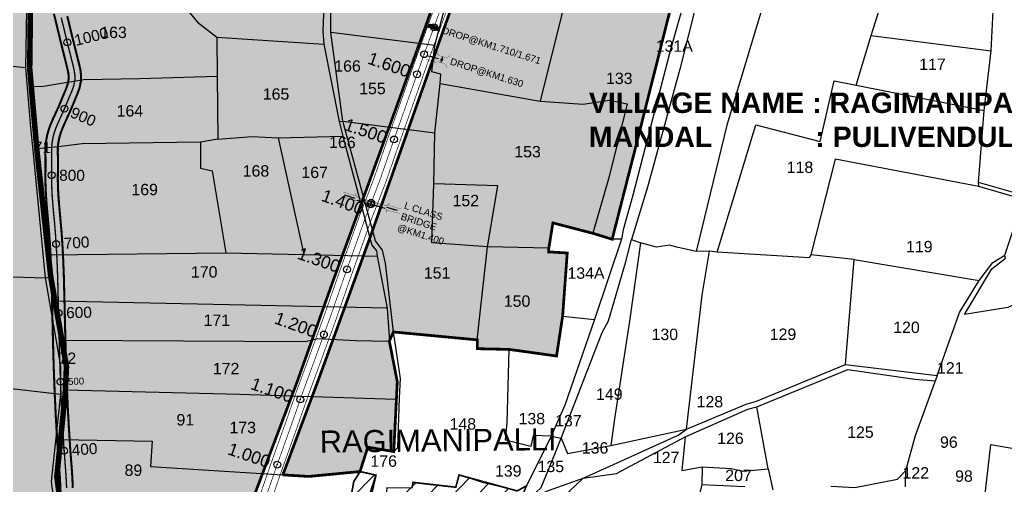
# Model space of a CAD drawing. Header units: inches. Extents: x 198958 to 218693, y 1596361 to 1611769.
# Drawn here: x 200891 to 202319, y 1602406 to 1603081 of the extents above; entities that cross this region are included whole.
import ezdxf
from ezdxf.enums import TextEntityAlignment as Align

# ---------------------------------------------------------------- set-up
doc = ezdxf.new("R2010")
doc.units = ezdxf.units.IN
doc.header["$LTSCALE"] = 15
doc.header["$MEASUREMENT"] = 0
doc.header["$PDMODE"] = 32
doc.header["$PDSIZE"] = 10
doc.linetypes.add('ACAD_ISO02W100', pattern=[15, 12, -3])
doc.linetypes.add('HIDDEN2', pattern=[0.1875, 0.125, -0.0625])
for name, color, linetype in [('CANAL1', 7, 'Continuous'), ('CHANAGE', 1, 'Continuous'), ('CSMark', 72, 'Continuous'), ('PLOT', 7, 'Continuous'), ('PLOT NO', 7, 'Continuous'), ('PLOTS', 7, 'Continuous'), ('PLOTS NO', 7, 'Continuous'), ('STRUCTURE', 5, 'Continuous'), ('TEXT', 1, 'Continuous'), ('text2', 7, 'Continuous'), ('VILLAGE BOUNDAY', 5, 'Continuous'), ('WUA-11', 3, 'Continuous')]:
    doc.layers.add(name, color=color, linetype=linetype)
doc.styles.get("Standard").update_dxf_attribs({"font": 'arial.ttf'})
doc.dimstyles.get("Standard").update_dxf_attribs({"dimtxt": 0.18, "dimasz": 0.18, "dimexe": 0.18, "dimexo": 0.0625, "dimgap": 0.09, "dimtad": 0, "dimtih": 1, "dimtoh": 1, "dimdec": 4, "dimzin": 0, "dimdsep": 46, "dimtxsty": 'Standard', "dimcen": 0.09, "dimadec": 0, "dimazin": 0, "dimtfac": 1, "dimtdec": 4, "dimtofl": 0, "dimtmove": 0, "dimatfit": 3, "dimfxl": 1, "dimtolj": 1, "dimtzin": 0, "dimarcsym": 0})

# ---------------------------------------------------------------- blocks, each defined once
blk = doc.blocks.new('DROP')
h = blk.add_hatch()
h.set_pattern_fill('ANSI31', color=1, scale=10, angle=45)
h.set_pattern_definition([(90, (-324.4107, -25.7687), (-1.25, 0), [])])
h.paths.add_polyline_path([(-9.9, -4.3), (-13.8, 4.1), (13.8, 4.1), (10.2, -4.3)])
at = {"layer": 'STRUCTURE', "color": 5, "const_width": 0.49}
blk.add_lwpolyline([(-9.9, -4.3), (-13.8, 4.1), (13.8, 4.1), (10.2, -4.3), (-9.9, -4.3)], dxfattribs=at)
at = {"layer": 'STRUCTURE', "color": 5}
blk.add_circle((0, 0), 1.33, dxfattribs=at)
blk = doc.blocks.new('SLB')
at = {"layer": 'STRUCTURE'}
h = blk.add_hatch(dxfattribs=at)
h.set_pattern_fill('DOTS', color=6, scale=20, angle=320.3722, style=0)
h.set_pattern_definition([(320.372247934, (-159.4327, -72.9564), (1.2786241598, 0.5641323054), [0, -1.25])])
h.paths.add_polyline_path([(769699.5, 1706871.1), (769699.5, 1706861.1), (769729.1, 1706861.1), (769732.1, 1706863.1), (769792.1, 1706863.1), (769795.1, 1706861.1), (769824.7, 1706861.1), (769824.7, 1706871.1), (769795.1, 1706871.1), (769792.1, 1706869.1), (769732.1, 1706869.1), (769729.1, 1706871.1)])
at = {"layer": 'STRUCTURE', "color": 6, "const_width": 0.628}
for points in [[(769726.1, 1706877.1), (769726.1, 1706873.1), (769732.1, 1706869.1), (769792.1, 1706869.1), (769798.1, 1706873.1), (769798.1, 1706877.1)], [(769726.1, 1706855.1), (769726.1, 1706859.1), (769732.1, 1706863.1), (769792.1, 1706863.1), (769798.1, 1706859.1), (769798.1, 1706855.1)]]:
    blk.add_lwpolyline(points, dxfattribs=at)
at = {"layer": 'STRUCTURE', "color": 6, "linetype": 'ACAD_ISO02W100', "ltscale": 0.5, "const_width": 0.5}
for points in [[(769699.5, 1706871.1), (769729.1, 1706871.1)], [(769699.5, 1706861.1), (769729.1, 1706861.1)], [(769795.1, 1706871.1), (769824.7, 1706871.1)], [(769795.1, 1706861.1), (769824.7, 1706861.1)]]:
    blk.add_lwpolyline(points, dxfattribs=at)
at = {"layer": 'STRUCTURE', "color": 6}
blk.add_lwpolyline([(769732.1, 1706863.1), (769792.1, 1706863.1)], dxfattribs=at)
blk.add_lwpolyline([(769732.1, 1706863.1), (769792.1, 1706863.1)], dxfattribs=at)
at = {"layer": 'STRUCTURE', "color": 0}
blk.add_circle((769762.1, 1706866.1), 1.24, dxfattribs=at)
for points in [[(769703.8, 1706866), (769726.7, 1706866)], [(769818.6, 1706865.8), (769795.7, 1706865.8)]]:
    blk.add_leader(points, dimstyle='Standard', override={"dimasz": 10, "dimgap": 0.09, "dimtad": 0}, dxfattribs=at)
blk = doc.blocks.new('OT')
at = {"layer": 'STRUCTURE', "color": 190}
for points, const_width in [([(769751.4, 1706595.8), (769729.4, 1706595.8)], 0.5), ([(769775.2, 1706601.8), (769775.2, 1706597.8), (769769.2, 1706593.8), (769761.8, 1706593.8), (769754.4, 1706593.8), (769748.4, 1706597.8), (769748.4, 1706601.8)], 0.5), ([(769761.8, 1706593.8), (769761.8, 1706581)], 2.5), ([(769751.4, 1706579), (769729.4, 1706579)], 0.5), ([(769748.4, 1706573), (769748.4, 1706577), (769754.4, 1706581), (769761.8, 1706581), (769761.8, 1706581), (769761.8, 1706581), (769769.2, 1706581), (769775.2, 1706577), (769775.2, 1706573)], 0.5)]:
    blk.add_lwpolyline(points, dxfattribs=dict(at, const_width=const_width))
at = {"layer": 'STRUCTURE', "color": 0}
blk.add_circle((769761.8, 1706587.4), 1.87, dxfattribs=at)
blk.add_leader([(769732.6, 1706587.4), (769753.8, 1706587.4)], dimstyle='Standard', override={"dimasz": 10, "dimgap": 0.09, "dimtad": 0}, dxfattribs=at)

msp = doc.modelspace()

# ---------------------------------------------------------------- hatches: boundary and pattern name
at = {"layer": 'PLOTS'}
h = msp.add_hatch(dxfattribs=at)
h.set_pattern_fill('ANSI31', color=40, scale=8.010933, angle=0.613)
h.set_pattern_definition([(45.613003, (112106.43, 1531662.61), (-18.176446, 17.791612), [])])
h.paths.add_polyline_path([(201432.2, 1602339.2), (201429.5, 1602330.8), (201426, 1602301.2), (201424.5, 1602284.6), (201430.4, 1602266.8), (201437.2, 1602247.7), (201447.2, 1602229.3), (201540.3, 1602269.2), (201567.2, 1602315.2), (201587.2, 1602315.3), (201608.2, 1602362.2), (201616.9, 1602379.7), (201625.1, 1602405.2), (201611.6, 1602397.7), (201561.3, 1602409.8), (201527.3, 1602420.8), (201522.6, 1602403.1), (201460.5, 1602410.1), (201459, 1602401.9), (201422.6, 1602402.3), (201418.6, 1602360.1), (201394.4, 1602365.2), (201403.8, 1602388.8), (201398.4, 1602395), (201406.9, 1602420.6), (201383.8, 1602425.8), (201374.7, 1602411.4), (201363.9, 1602350.1), (201372.5, 1602321.5), (201396.2, 1602313.3), (201400.8, 1602331.2), (201410.5, 1602332.8), (201411.4, 1602321.4), (201422.1, 1602319.7), (201426.6, 1602338.6)])
h.paths.add_polyline_path([(201480.8, 1602234.4), (201526.4, 1602234.9), (201526.1, 1602259.4), (201480.6, 1602258.9)], flags=25)
h.paths.add_polyline_path([(201540.4, 1602265.6), (201585.9, 1602266.1), (201585.7, 1602290.7), (201540.2, 1602290.2)], flags=25)
h.paths.add_polyline_path([(201373.3, 1602335.4), (201418.8, 1602335.9), (201418.6, 1602360.5), (201373, 1602360)], flags=24)
h.paths.add_polyline_path([(201404.4, 1602369.5), (201449.8, 1602370), (201449.5, 1602394.1), (201404.1, 1602393.7)], flags=25)
h.paths.add_polyline_path([(201467.2, 1602381.1), (201512.7, 1602381.5), (201512.4, 1602406.1), (201466.9, 1602405.6)], flags=24)
h.paths.add_polyline_path([(201468.5, 1602259.3), (201514, 1602259.8), (201513.7, 1602284.4), (201468.2, 1602283.9)], flags=24)
h.paths.add_polyline_path([(201458.9, 1602312), (201504.3, 1602312.5), (201504, 1602336.7), (201458.6, 1602336.2)], flags=24)
h.paths.add_polyline_path([(201543.9, 1602340.6), (201589.4, 1602341.1), (201589.2, 1602365.6), (201543.6, 1602365.1)], flags=24)
h.paths.add_polyline_path([(201546.5, 1602370.4), (201591.8, 1602370.8), (201591.6, 1602395), (201546.2, 1602394.5)], flags=24)
h.paths.add_polyline_path([(201575.1, 1602372.8), (201620.5, 1602373.2), (201620.3, 1602397.4), (201574.9, 1602396.9)], flags=24)
h.paths.add_polyline_path([(201481.8, 1602327), (201527.4, 1602327.5), (201527.1, 1602352.1), (201481.6, 1602351.6)], flags=24)
at = {"layer": 'PLOTS NO', "true_color": 0xcd6928}
h = msp.add_hatch(color=32, dxfattribs=at)
h.dxf.hatch_style = 1
h.paths.add_polyline_path([(201272, 1602421), (201326.3, 1602566.5), (201397.4, 1602762.6), (201486, 1603013.5), (201537.1, 1603156.7), (201557.8, 1603224.3), (201622.7, 1603225.3), (201625.3, 1603231.9), (201648.7, 1603397.4), (201615.9, 1603401.9), (201672.8, 1603564.7), (201720.9, 1603722.8), (201773.2, 1603876.7), (201842.7, 1604089.8), (201866.4, 1604174.8), (201905.3, 1604168.8), (201929.4, 1604112.6), (201983.4, 1603995.7), (202012.9, 1603943.9), (202008.2, 1603879.1), (202003.4, 1603813.8), (201986.7, 1603746), (201978.9, 1603699.4), (201942.1, 1603534.3), (201922, 1603539.5), (201847.6, 1603190.4), (201874.3, 1603189.1), (201873.7, 1603179.3), (201866.5, 1603154.3), (201849.1, 1603158.2), (201784.3, 1602900.4), (201749.2, 1602762.6), (201721.4, 1602771.2), (201663.3, 1602786.3), (201657.4, 1602749.6), (201657.1, 1602744.3), (201684.1, 1602742.7), (201677.4, 1602651.1), (201668.6, 1602593.3), (201600.1, 1602602.9), (201553.7, 1602603.9), (201553.8, 1602616.7), (201432.1, 1602628.2), (201426.3, 1602614.9), (201437.8, 1602556.1), (201432.7, 1602454.7), (201395.1, 1602461.2), (201383.8, 1602425.8), (201309.6, 1602418.7)])
at = {"layer": 'PLOTS NO'}
h = msp.add_hatch(color=2, dxfattribs=at)
h.dxf.hatch_style = 1
h.paths.add_polyline_path([(200725.6, 1602339.5), (200710.8, 1602396.2), (200719, 1602395.7), (200756.8, 1602557.6), (200764.5, 1602559.1), (200788.7, 1602637), (200770.8, 1602639.2), (200745, 1602714.4), (200817.1, 1602709.9), (200832.2, 1602840.4), (200807.8, 1602846.8), (200812.6, 1602940.9), (200781.3, 1602970.1), (200758.1, 1603026.1), (200711.8, 1603141.3), (200704, 1603241.1), (200682.8, 1603267.8), (200681.4, 1603301.6), (200631.5, 1603376.9), (200565.4, 1603381.9), (200585.6, 1603341.4), (200583.2, 1603337.8), (200544.1, 1603390.1), (200491.1, 1603496.7), (200549.6, 1603576.1), (200560.3, 1603651.8), (200552.9, 1603692.6), (200569.6, 1603729.8), (200921.3, 1603693.6), (200930.2, 1603710.2), (200997.1, 1603705.1), (201005, 1603774.3), (201017.6, 1603874.8), (201093.3, 1603861.2), (201264.2, 1603824.2), (201296.7, 1603810.5), (201301.3, 1603808.7), (201393.5, 1603788.6), (201410.8, 1603786.7), (201566.6, 1603764.8), (201700.1, 1603744.8), (201689.9, 1603705), (201672.5, 1603646.1), (201612.7, 1603461.2), (201567.8, 1603330.8), (201519.4, 1603186.5), (201478.2, 1603069.5), (201422, 1602914.1), (201342.4, 1602695.7), (201292.9, 1602556.5), (201219.9, 1602362.9), (201195, 1602323.1), (200956.3, 1602329), (200947, 1602329), (200948.7, 1602315.7)])

# ---------------------------------------------------------------- linework, layer by layer
at = {"layer": 'CANAL1', "color": 200, "const_width": 1}
for points in [[(201238, 1602389), (201255, 1602438.2), (201277.6, 1602501.3), (201292.6, 1602544.5), (201305.9, 1602580.5), (201315.8, 1602607.7), (201333, 1602655), (201351, 1602706.9), (201373.6, 1602770.2), (201384.6, 1602801), (201392.9, 1602821.7), (201404.7, 1602852.9), (201424.8, 1602910.9), (201446.3, 1602971.8), (201468.7, 1603035.4), (201479, 1603063.7), (201495.5, 1603108.8)], [(201254.9, 1602383), (201272, 1602432.2), (201294.5, 1602495.3), (201309.6, 1602538.4), (201322.8, 1602574.3), (201332.7, 1602601.6), (201350, 1602649), (201367.9, 1602700.9), (201390.5, 1602764.2), (201401.4, 1602794.6), (201409.6, 1602815.2), (201421.6, 1602846.7), (201441.8, 1602904.9), (201463.3, 1602965.9), (201485.7, 1603029.3), (201495.9, 1603057.5), (201512.5, 1603102.9)]]:
    msp.add_lwpolyline(points, dxfattribs=at)
at = {"layer": 'CANAL1', "color": 1, "linetype": 'HIDDEN2', "ltscale": 4, "const_width": 1}
msp.add_lwpolyline([(201246.4, 1602386), (201263.5, 1602435.2), (201286, 1602498.3), (201301.1, 1602541.4), (201314.3, 1602577.4), (201324.2, 1602604.7), (201341.5, 1602652), (201359.4, 1602703.9), (201382, 1602767.2), (201393, 1602797.8), (201401.2, 1602818.4), (201413.1, 1602849.8), (201433.3, 1602907.9), (201454.8, 1602968.9), (201477.2, 1603032.3), (201487.5, 1603060.6), (201504, 1603105.9)], dxfattribs=at)
at = {"layer": 'CANAL1', "color": 200, "linetype": 'ByBlock', "ltscale": 40, "const_width": 3}
for points in [[(200949.6, 1602401.6), (200949.2, 1602409.8), (200948.8, 1602417.6), (200948.3, 1602425.3), (200947.7, 1602433.1), (200947.2, 1602440.9), (200946.4, 1602451.1), (200946, 1602456.5), (200945.4, 1602464.4), (200944.9, 1602472.2), (200944.4, 1602480.1), (200943.9, 1602487.9), (200943.5, 1602495.8), (200943, 1602503.6), (200942.6, 1602511.5), (200942.3, 1602519.4), (200941.9, 1602527.2), (200941.5, 1602535.1), (200941.2, 1602542.9), (200940.9, 1602550.8), (200940.6, 1602558.6), (200940.3, 1602566.5), (200940, 1602574.4), (200939.8, 1602582.2), (200939.5, 1602590.1), (200939.3, 1602597.9), (200939.1, 1602605.8), (200938.9, 1602613.6), (200938.7, 1602621.5), (200938.5, 1602629.4), (200938.3, 1602637.2), (200938.1, 1602645.1), (200938, 1602651.4), (200937.8, 1602660.8), (200937.6, 1602668.6), (200937.4, 1602676.4), (200937.2, 1602684.3), (200937, 1602692.1), (200936.8, 1602699.9), (200936.6, 1602707.7), (200936.3, 1602715.5), (200936, 1602723.3), (200935.7, 1602731.1), (200935.3, 1602738.9), (200934.9, 1602746.7), (200934.5, 1602754.4), (200934, 1602762.2), (200933.4, 1602770), (200933, 1602775.7), (200932.1, 1602785.5), (200931.4, 1602793.3), (200930.7, 1602801.2), (200930, 1602809), (200929.3, 1602816.9), (200928.8, 1602824.9), (200928.3, 1602832.8), (200928, 1602840.8), (200927.8, 1602851.2), (200927.9, 1602856.8), (200928, 1602864.7), (200928, 1602876.2), (200928, 1602880.1), (200927.8, 1602888.1), (200927.9, 1602896.4), (200928.3, 1602902.3), (200930.4, 1602913.5), (200932.8, 1602921.8), (200934.8, 1602927.6), (200938.9, 1602937.3), (200942.3, 1602944.5), (200945.2, 1602950.8), (200948.6, 1602958.5), (200951.5, 1602965.7), (200954.8, 1602973.6), (200957.6, 1602980.2), (200960, 1602986.8), (200961.6, 1602994.9), (200961.6, 1602999), (200960.7, 1603005.7), (200958.2, 1603016.3), (200957.1, 1603020.7), (200955.1, 1603028.5), (200953.2, 1603036.2), (200951.3, 1603043.9), (200949.4, 1603051.5), (200947.6, 1603059.2), (200945.7, 1603066.8), (200943.9, 1603074.4), (200942.1, 1603081.9), (200940.2, 1603089.5)], [(200967.6, 1602402.2), (200967.2, 1602410.7), (200966.8, 1602418.6), (200966.3, 1602426.5), (200965.7, 1602434.4), (200965.1, 1602442.2), (200964.3, 1602452.5), (200963.9, 1602457.8), (200963.4, 1602465.6), (200962.9, 1602473.4), (200962.4, 1602481.2), (200961.9, 1602489), (200961.5, 1602496.8), (200961, 1602504.6), (200960.6, 1602512.4), (200960.2, 1602520.2), (200959.9, 1602528), (200959.5, 1602535.8), (200959.2, 1602543.7), (200958.9, 1602551.5), (200958.6, 1602559.3), (200958.3, 1602567.1), (200958, 1602575), (200957.8, 1602582.8), (200957.5, 1602590.6), (200957.3, 1602598.5), (200957.1, 1602606.3), (200956.9, 1602614.1), (200956.7, 1602622), (200956.5, 1602629.8), (200956.3, 1602637.6), (200956.1, 1602645.5), (200956, 1602651.8), (200955.8, 1602661.1), (200955.6, 1602669), (200955.4, 1602676.8), (200955.2, 1602684.7), (200955, 1602692.6), (200954.8, 1602700.4), (200954.6, 1602708.3), (200954.3, 1602716.2), (200954, 1602724), (200953.7, 1602731.9), (200953.3, 1602739.8), (200952.9, 1602747.7), (200952.4, 1602755.6), (200951.9, 1602763.5), (200951.4, 1602771.3), (200950.9, 1602777.2), (200950, 1602787.1), (200949.3, 1602795), (200948.6, 1602802.8), (200947.9, 1602810.5), (200947.3, 1602818.3), (200946.7, 1602826), (200946.3, 1602833.7), (200946, 1602841.3), (200945.8, 1602851.3), (200945.9, 1602856.6), (200946, 1602864.5), (200946, 1602876.3), (200946, 1602880.5), (200945.8, 1602888.2), (200945.9, 1602895.6), (200946.2, 1602900), (200947.9, 1602909.4), (200949.9, 1602916.3), (200951.6, 1602921), (200955.4, 1602930), (200958.6, 1602937), (200961.6, 1602943.5), (200965.1, 1602951.5), (200968.2, 1602958.8), (200971.4, 1602966.7), (200974.3, 1602973.7), (200977.3, 1602981.9), (200979.6, 1602993.1), (200979.6, 1603000.2), (200978.5, 1603009), (200975.7, 1603020.6), (200974.5, 1603025.2), (200972.6, 1603032.9), (200970.7, 1603040.6), (200968.8, 1603048.2), (200966.9, 1603055.8), (200965, 1603063.4), (200963.2, 1603071), (200961.4, 1603078.6), (200959.5, 1603086.1)]]:
    msp.add_lwpolyline(points, dxfattribs=at)
at = {"layer": 'CANAL1', "color": 1, "linetype": 'HIDDEN2', "ltscale": 40, "const_width": 2}
msp.add_lwpolyline([(200958.6, 1602401.9), (200958.2, 1602410.3), (200957.8, 1602418.1), (200957.3, 1602425.9), (200956.7, 1602433.7), (200956.1, 1602441.6), (200955.4, 1602451.8), (200955, 1602457.2), (200954.4, 1602465), (200953.9, 1602472.8), (200953.4, 1602480.6), (200952.9, 1602488.5), (200952.5, 1602496.3), (200952, 1602504.1), (200951.6, 1602512), (200951.2, 1602519.8), (200950.9, 1602527.6), (200950.5, 1602535.5), (200950.2, 1602543.3), (200949.9, 1602551.1), (200949.6, 1602559), (200949.3, 1602566.8), (200949, 1602574.7), (200948.8, 1602582.5), (200948.5, 1602590.3), (200948.3, 1602598.2), (200948.1, 1602606), (200947.9, 1602613.9), (200947.7, 1602621.7), (200947.5, 1602629.6), (200947.3, 1602637.4), (200947.1, 1602645.3), (200947, 1602651.6), (200946.8, 1602661), (200946.6, 1602668.8), (200946.4, 1602676.6), (200946.2, 1602684.5), (200946, 1602692.3), (200945.8, 1602700.2), (200945.6, 1602708), (200945.3, 1602715.8), (200945, 1602723.7), (200944.7, 1602731.5), (200944.3, 1602739.3), (200943.9, 1602747.2), (200943.5, 1602755), (200942.9, 1602762.8), (200942.4, 1602770.7), (200941.9, 1602776.4), (200941.1, 1602786.3), (200940.4, 1602794.1), (200939.6, 1602802), (200938.9, 1602809.8), (200938.3, 1602817.6), (200937.7, 1602825.4), (200937.3, 1602833.3), (200937, 1602841.1), (200936.8, 1602851.2), (200936.9, 1602856.7), (200937, 1602864.6), (200937, 1602876.2), (200937, 1602880.3), (200936.8, 1602888.2), (200936.9, 1602896), (200937.3, 1602901.1), (200939.1, 1602911.5), (200941.3, 1602919), (200943.2, 1602924.3), (200947.2, 1602933.7), (200950.5, 1602940.8), (200953.4, 1602947.2), (200956.8, 1602955), (200959.8, 1602962.3), (200963.1, 1602970.2), (200966, 1602976.9), (200968.7, 1602984.4), (200970.6, 1602994), (200970.6, 1602999.6), (200969.6, 1603007.4), (200967, 1603018.5), (200965.8, 1603022.9), (200963.9, 1603030.7), (200961.9, 1603038.4), (200960, 1603046), (200958.2, 1603053.7), (200956.3, 1603061.3), (200954.5, 1603068.9), (200952.6, 1603076.5), (200950.8, 1603084)], dxfattribs=at)
at = {"layer": 'CHANAGE'}
for p in [(200959.5, 1603048), (200955.5, 1602952.1), (200936.8, 1602855.5), (200943.4, 1602755.8), (200946.9, 1602655.8), (200949.7, 1602555.9), (200955, 1602456)]:
    msp.add_point(p, dxfattribs=at)
at = {"layer": 'PLOT'}
for points in [[(200540, 1603488.5), (200908.9, 1603470.1), (200904, 1603367.9), (200903.4, 1603261.5), (200899.2, 1603011.4), (200906.2, 1602924.6), (200909.8, 1602891.7), (200927.3, 1602706.8), (200949.8, 1602578.5), (200949.9, 1602538), (200936.4, 1602411.5), (200948.7, 1602315.7), (200951.8, 1602270.4), (200931.1, 1602091.5), (200918.9, 1601983)], [(200758.1, 1603026.1), (200899.2, 1603011.4)], [(200807.8, 1602846.8), (200832.2, 1602840.4), (200817.1, 1602709.9), (200927.3, 1602706.8), (200935.6, 1602708.2)], [(200764.5, 1602559.1), (200949.9, 1602538)]]:
    msp.add_lwpolyline(points, dxfattribs=at)
at = {"layer": 'PLOTS'}
for points in [[(202049, 1603922.7), (202019.6, 1603797.8), (202006.8, 1603745.1), (201994.7, 1603695.4), (201961.3, 1603530.5), (201927.7, 1603359.4), (201891.1, 1603189), (201890, 1603180.4), (201883.1, 1603151.2), (201847.1, 1603009.3), (201800.6, 1602838.1), (201777.3, 1602762.1), (201790.4, 1602757.5), (201774.2, 1602643.9), (201752.5, 1602502.1), (201747.1, 1602463.6)], [(201432.7, 1602454.7), (201438.5, 1602460.7), (201441, 1602532.1), (201442.3, 1602560.8), (201432.1, 1602628.2), (201420.7, 1602727.7), (201416.4, 1602746.8), (201406, 1602760.1), (201358.7, 1602933.9), (201341.3, 1603062.2), (201340.8, 1603160.6), (201339.6, 1603240.7), (201337.5, 1603292.5), (201351.4, 1603369.2), (201365.8, 1603413.5), (201369.9, 1603441.3), (201386.4, 1603635.6)], [(201090.2, 1603217.7), (201106.2, 1603158.5), (201120.1, 1603111.4), (201148.2, 1603077.5), (201176.4, 1603055.4), (201176.8, 1602999.1), (201177.8, 1602907.9), (201152.8, 1602903.2), (201152.7, 1602865.6), (201169.3, 1602861.8), (201189.1, 1602743), (201302.4, 1602740.6), (201408.7, 1602738.3)], [(201600.1, 1602602.9), (201553.7, 1602603.9), (201553.8, 1602616.7), (201568.7, 1602751.8), (201583.7, 1602840.1), (201490.7, 1602842.9), (201492, 1602917), (201499.9, 1602988.4), (201501, 1603002.2), (201487.9, 1603005.2), (201492.3, 1603043.6), (201516.4, 1603135.9), (201536.2, 1603223.6)], [(201335.5, 1603213.1), (201329.8, 1603064.4), (201331.4, 1603045.5), (201353.4, 1602933.2), (201358.9, 1602912.1), (201400.8, 1602754), (201407.9, 1602745.6), (201408.7, 1602738.3), (201423.1, 1602662.5), (201426.3, 1602614.9), (201437.8, 1602556.1), (201435.8, 1602530.5), (201432.7, 1602454.7), (201395.1, 1602461.2), (201383.8, 1602425.8), (201374.7, 1602411.4), (201363.9, 1602350.1)], [(201706.6, 1603211.7), (201645.1, 1602962.7)], [(201873.7, 1603179.3), (201866.5, 1603154.3), (201833.2, 1603035.9), (201778.9, 1602824.7), (201765.2, 1602776.4), (201762.7, 1602762.5), (201723.7, 1602646.4), (201680.6, 1602522.1), (201660.6, 1602477), (201634.9, 1602478.1), (201631.1, 1602462.2), (201594.4, 1602471.3), (201597, 1602496.2), (201600.1, 1602602.9), (201668.6, 1602593.3), (201677.4, 1602651.1), (201723.7, 1602646.4)], [(201990.4, 1603176.7), (201915.6, 1602927.9), (201870.9, 1602744.7)], [(202102.9, 1602986), (202124.5, 1603057.9), (202164.9, 1603187.1)], [(201762.7, 1602762.5), (201749.2, 1602762.6), (201784.3, 1602900.4), (201849.1, 1603158.2), (201866.5, 1603154.3)], [(201660.6, 1602477), (201675.1, 1602474.1), (201684.3, 1602452.1), (201747.1, 1602463.6), (201856.8, 1602487.3), (201943.5, 1602523.6), (201958.6, 1602527.7), (202087.5, 1602581.2), (202220, 1602565.3), (202252.6, 1602656.3), (202281.3, 1602702.9), (202300.7, 1602729.1), (202318.3, 1602739.5), (202345.3, 1602820.3), (202280.7, 1602839.3), (202280.3, 1602845), (202288.2, 1602949.5), (202298.3, 1603035.7), (202303.9, 1603142.7)], [(201492.3, 1603043.6), (201341.3, 1603062.2)], [(201176.4, 1603055.4), (201331.4, 1603045.5)], [(202124.5, 1603057.9), (202298.3, 1603035.7)], [(200907.4, 1602983.9), (200925.3, 1602984.7), (200983.5, 1602994.2), (201064.2, 1602995.7), (201176.8, 1602999.1)], [(201499.9, 1602988.4), (201645.1, 1602962.7), (201707.3, 1602958.5), (201745.3, 1602964.1), (201771.1, 1602959.1), (201744.8, 1602853.5), (201721.4, 1602771.2), (201749.2, 1602762.6)], [(201901.2, 1602744), (201957.6, 1602928.7), (202050.5, 1602904.4), (202070.9, 1602992.3), (202102.9, 1602986), (202288.2, 1602949.5)], [(201353.4, 1602933.2), (201358.7, 1602933.9), (201492, 1602917)], [(201152.8, 1602903.2), (200981, 1602901.1), (200946.4, 1602896.7), (200915.4, 1602893.6)], [(201177.8, 1602907.9), (201227.3, 1602911.5), (201265.1, 1602909.7), (201358.9, 1602912.1)], [(201265.1, 1602909.7), (201302.4, 1602740.6)], [(202280.7, 1602839.3), (202072.6, 1602878.6), (202037, 1602740)], [(201721.4, 1602771.2), (201663.3, 1602786.3), (201657.4, 1602749.6), (201568.7, 1602751.8), (201488.1, 1602757.6), (201490.7, 1602842.9)], [(202422.7, 1602832.3), (202423.1, 1602818.4), (202405.4, 1602809.2), (202280.3, 1602845)], [(202405.7, 1602798.9), (202404.4, 1602724.3), (202400.2, 1602685), (202351.6, 1602676.8), (202322.6, 1602663.8), (202259.7, 1602653.7), (202299.3, 1602719.6), (202319.3, 1602735), (202318.3, 1602739.5)], [(201675.1, 1602474.1), (201734.8, 1602627.5), (201743.7, 1602644.4), (201768.3, 1602728.3), (201777.3, 1602762.1)], [(201616.9, 1602379.7), (201655.3, 1602397.6), (201707, 1602416.3), (201751.3, 1602436), (201844.7, 1602478.6), (201856.8, 1602487.3), (201879.4, 1602681.7), (201890.4, 1602745.1), (201870.9, 1602744.7), (201843.1, 1602750.9), (201832.1, 1602754), (201813.3, 1602751.1), (201790.4, 1602757.5)], [(201657.4, 1602749.6), (201657.1, 1602744.3), (201684.1, 1602742.7), (201677.4, 1602651.1)], [(200932.1, 1602740.2), (201189.1, 1602743)], [(202087.5, 1602581.2), (202100, 1602733.3), (202037, 1602740), (202034.6, 1602735.6), (201901.2, 1602744), (201890.4, 1602745.1)], [(202100, 1602733.3), (202281.3, 1602702.9)], [(202286.7, 1602368), (202297.9, 1602465.2), (202345.5, 1602457), (202380.3, 1602485), (202385.8, 1602501.6), (202391.7, 1602521.7), (202411.1, 1602570.5), (202477.5, 1602622.7), (202500.1, 1602664.8), (202510.9, 1602675.9), (202528.1, 1602694.6), (202532.3, 1602721.4), (202488.1, 1602727.3), (202479.2, 1602714), (202404.4, 1602724.3)], [(201423.1, 1602662.5), (200941.8, 1602672.7)], [(200951.6, 1602616.5), (201304.5, 1602614.2), (201322, 1602618.5), (201377.3, 1602615.9), (201426.3, 1602614.9)], [(201553.8, 1602616.7), (201432.1, 1602628.2)], [(201707, 1602416.3), (201755.5, 1602423.2), (201854.9, 1602476), (201945.9, 1602516.1), (201958.7, 1602519.5), (202090.8, 1602573.9), (202187.7, 1602559.8), (202217.2, 1602557.2)], [(202220, 1602565.3), (202188.5, 1602477.8), (202174.4, 1602426.9), (202173.7, 1602403.5)], [(201435.8, 1602530.5), (201209.2, 1602537.5), (200956.7, 1602543.6)], [(201975.5, 1602429.7), (201958.7, 1602519.5)], [(201660.6, 1602477), (201625.1, 1602405.2), (201611.6, 1602397.7), (201561.3, 1602409.8), (201527.3, 1602420.8), (201522.6, 1602403.1), (201460.5, 1602410.1), (201459, 1602401.9), (201422.6, 1602402.3), (201418.6, 1602360.1), (201394.4, 1602365.2), (201403.8, 1602388.8), (201398.4, 1602395), (201406.9, 1602420.6), (201383.8, 1602425.8)], [(201576.1, 1602247.2), (201580.8, 1602269.2), (201596.2, 1602307.9), (201619.8, 1602364.7), (201627.3, 1602370.8), (201631.6, 1602389.3), (201646.2, 1602402.6), (201667.2, 1602453.2), (201675.1, 1602474.1)], [(201854.9, 1602476), (201850.3, 1602427.2), (201879.8, 1602432.6), (201879.2, 1602406.6)], [(200949.9, 1602472.2), (201082.6, 1602469.8), (201080.1, 1602432.9), (201309.6, 1602418.7), (201383.8, 1602425.8)], [(201879.8, 1602432.6), (201921.7, 1602430), (201939.1, 1602426.3), (201975.5, 1602429.7), (201982, 1602399.5)], [(202066.3, 1602404.8), (202100.8, 1602402.5), (202162.6, 1602414.9), (202174.4, 1602426.9)], [(201707, 1602416.3), (201668.3, 1602379.3), (201657.5, 1602368.2), (201654.7, 1602356.3), (201647.7, 1602321.4), (201641.8, 1602300.1), (201635.2, 1602270.5), (201635.6, 1602250.9), (201639.2, 1602230.4), (201636, 1602220.9), (201604.1, 1602213.6)], [(201941.7, 1602403.4), (201879.2, 1602406.6), (201868.8, 1602367)]]:
    msp.add_lwpolyline(points, dxfattribs=at)
at = {"layer": 'PLOTS', "color": 40, "const_width": 2.4}
for points in [[(201363.9, 1602350.1), (201374.7, 1602411.4), (201383.8, 1602425.8), (201406.9, 1602420.6), (201394.4, 1602365.2)], [(201459, 1602401.9), (201460.5, 1602410.1), (201522.6, 1602403.1), (201527.3, 1602420.8), (201611.6, 1602397.7), (201625.1, 1602405.2), (201587.2, 1602315.3)]]:
    msp.add_lwpolyline(points, dxfattribs=at)
at = {"layer": 'text2', "color": 3}
for p in [(201490.9, 1603070), (201476.7, 1603030.9), (201400, 1602815.4, 1)]:
    msp.add_point(p, dxfattribs=at)
at = {"layer": 'text2', "color": 2, "linetype": 'Continuous'}
for p in [(201466.4, 1603001.8), (201433.1, 1602907.3), (201399.1, 1602813.1), (201364.8, 1602718.9), (201331.4, 1602624.5), (201297.2, 1602530.3), (201263.8, 1602435.8)]:
    msp.add_point(p, dxfattribs=at)
at = {"layer": 'VILLAGE BOUNDAY', "linetype": 'ACAD_ISO02W100', "ltscale": 0.2, "const_width": 8}
msp.add_lwpolyline([(200868.3, 1604248.3), (200919.8, 1603984.8), (200934, 1603845.8), (200934, 1603760.3), (200928.8, 1603691.7), (200919.3, 1603545.5), (200916.3, 1603470.9), (200908.2, 1603264.2), (200905.1, 1603010), (200915.6, 1602891.1), (200935.6, 1602708.2), (200958.4, 1602578.1), (200956.5, 1602538.5), (200944.4, 1602418.2), (200958.1, 1602315.5)], dxfattribs=at)
at = {"layer": 'WUA-11', "color": 15, "const_width": 4}
for points in [[(201272, 1602421), (201326.3, 1602566.5), (201397.4, 1602762.6), (201486, 1603013.5), (201537.1, 1603156.7), (201557.8, 1603224.3), (201622.7, 1603225.3), (201625.3, 1603231.9), (201648.7, 1603397.4), (201615.9, 1603401.9), (201672.8, 1603564.7), (201720.9, 1603722.8), (201773.2, 1603876.7), (201842.7, 1604089.8)], [(200569.6, 1603729.8), (200921.3, 1603693.6), (200930.2, 1603710.2), (200997.1, 1603705.1), (201005, 1603774.3), (201017.6, 1603874.8), (201093.3, 1603861.2), (201264.2, 1603824.2), (201296.7, 1603810.5), (201301.3, 1603808.7), (201393.5, 1603788.6), (201410.8, 1603786.7), (201566.6, 1603764.8), (201700.1, 1603744.8), (201689.9, 1603705), (201672.5, 1603646.1), (201612.7, 1603461.2), (201567.8, 1603330.8), (201519.4, 1603186.5), (201478.2, 1603069.5), (201422, 1602914.1), (201342.4, 1602695.7), (201292.9, 1602556.5), (201219.9, 1602362.9)], [(201849.1, 1603158.2), (201784.3, 1602900.4), (201749.2, 1602762.6), (201721.4, 1602771.2), (201663.3, 1602786.3), (201657.4, 1602749.6), (201657.1, 1602744.3), (201684.1, 1602742.7), (201677.4, 1602651.1), (201668.6, 1602593.3), (201600.1, 1602602.9), (201553.7, 1602603.9), (201553.8, 1602616.7), (201432.1, 1602628.2), (201426.3, 1602614.9), (201437.8, 1602556.1), (201432.7, 1602454.7), (201395.1, 1602461.2), (201383.8, 1602425.8), (201309.6, 1602418.7), (201272, 1602421)]]:
    msp.add_lwpolyline(points, dxfattribs=at)
at = {"layer": 'WUA-11', "const_width": 3}
for points in [[(201272, 1602421), (201326.3, 1602566.5), (201397.4, 1602762.6), (201486, 1603013.5), (201537.1, 1603156.7), (201557.8, 1603224.3), (201622.7, 1603225.3), (201625.3, 1603231.9), (201648.7, 1603397.4), (201615.9, 1603401.9), (201672.8, 1603564.7), (201720.9, 1603722.8), (201773.2, 1603876.7), (201842.7, 1604089.8)], [(200569.6, 1603729.8), (200921.3, 1603693.6), (200930.2, 1603710.2), (200997.1, 1603705.1), (201005, 1603774.3), (201017.6, 1603874.8), (201093.3, 1603861.2), (201264.2, 1603824.2), (201296.7, 1603810.5), (201301.3, 1603808.7), (201393.5, 1603788.6), (201410.8, 1603786.7), (201566.6, 1603764.8), (201700.1, 1603744.8), (201689.9, 1603705), (201672.5, 1603646.1), (201612.7, 1603461.2), (201567.8, 1603330.8), (201519.4, 1603186.5), (201478.2, 1603069.5), (201422, 1602914.1), (201342.4, 1602695.7), (201292.9, 1602556.5), (201219.9, 1602362.9)], [(201849.1, 1603158.2), (201784.3, 1602900.4), (201749.2, 1602762.6), (201721.4, 1602771.2), (201663.3, 1602786.3), (201657.4, 1602749.6), (201657.1, 1602744.3), (201684.1, 1602742.7), (201677.4, 1602651.1), (201668.6, 1602593.3), (201600.1, 1602602.9), (201553.7, 1602603.9), (201553.8, 1602616.7), (201432.1, 1602628.2), (201426.3, 1602614.9), (201437.8, 1602556.1), (201432.7, 1602454.7), (201395.1, 1602461.2), (201383.8, 1602425.8), (201309.6, 1602418.7), (201272, 1602421)]]:
    msp.add_lwpolyline(points, dxfattribs=at)

# ---------------------------------------------------------------- block references
at = {"xscale": 0.7, "yscale": 0.7, "zscale": 0.7, "rotation": 160.8737763901753}
msp.add_blockref('DROP', (201490.9, 1603070), dxfattribs=at)
at = {"layer": 'STRUCTURE', "color": 0, "xscale": 0.7, "yscale": 0.7, "zscale": 0.7}
for name, p, rotation in [('OT', (-642698.4, 600644.7), 344.1739093113592), ('SLB', (-650505.4, 606742.8, 1), 343.735219765224)]:
    msp.add_blockref(name, p, dxfattribs=dict(at, rotation=rotation))

# ---------------------------------------------------------------- texts
at = {"layer": 'CHANAGE'}
for s, height, rotation, p in [('1000', 16, 13.7877, (200970.2, 1603050.6)), ('900', 16, 336.5318, (200965.6, 1602947.7)), ('800', 16, 359.6172, (200947.8, 1602855.4)), ('700', 16, 3.744, (200954.4, 1602756.5)), ('600', 16, 1.2463, (200957.9, 1602656.1)), ('500', 10, 2.1747, (200960.7, 1602556.3)), ('400', 16, 4.1827, (200966, 1602456.8))]:
    msp.add_text(s, height=height, rotation=rotation, dxfattribs=at).set_placement(p, align=Align.MIDDLE_LEFT)
at = {"layer": 'CSMark', "color": 1}
for s, rotation, p in [('1.600', 340.5874, (201396.4, 1603026.2)), ('1.500', 340.8557, (201362.4, 1602930.1)), ('1.400', 340.2307, (201329.4, 1602827.2)), ('1.300', 340.3594, (201294.7, 1602743.3)), ('1.200', 339.9836, (201261.3, 1602649.5)), ('1.100', 340.748, (201226.8, 1602554.4)), ('1.000', 341.0164, (201193.5, 1602459.7))]:
    msp.add_text(s, height=18, rotation=rotation, dxfattribs=at).set_placement(p, align=Align.MIDDLE_LEFT)
at = {"layer": 'PLOT NO'}
for s, p in [('163', (201026.6, 1603062.6)), ('131A', (201839.2, 1603042.7)), ('166', (201365.7, 1603013.8)), ('117', (202213.3, 1603016.3)), ('133', (201759.5, 1602995.9)), ('155', (201401.8, 1602981.2)), ('165', (201262.1, 1602973.2)), ('164', (201050.3, 1602948.8)), ('71', (200923.5, 1602895.8)), ('166', (201358.2, 1602903.1)), ('153', (201626.6, 1602889.6)), ('118', (202021.4, 1602867)), ('168', (201233, 1602861.7)), ('167', (201318.1, 1602859.6)), ('169', (201071.7, 1602834.7)), ('152', (201537.1, 1602818.7)), ('119', (202194.3, 1602751.9)), ('170', (201158, 1602715.2)), ('151', (201495.5, 1602713.8)), ('134A', (201711.3, 1602713.5)), ('150', (201611.4, 1602673)), ('171', (201176.3, 1602645.2)), ('130', (201825.5, 1602624.7)), ('129', (201996.8, 1602624.9)), ('120', (202175.7, 1602634.9)), ('72', (200959.7, 1602590.1)), ('172', (201189.7, 1602575.1)), ('121', (202239.2, 1602576.1)), ('149', (201745.1, 1602538)), ('128', (201890.8, 1602527.1)), ('91', (201130.6, 1602500.9)), ('148', (201532.8, 1602494.9)), ('138', (201632.7, 1602502.5)), ('137', (201685.8, 1602499.6)), ('173', (201213.8, 1602489.7)), ('125', (202109, 1602482.9)), ('126', (201920.6, 1602474)), ('96', (202237.1, 1602468.5)), ('136', (201724.4, 1602460.1)), ('176', (201418.1, 1602441)), ('127', (201827.4, 1602446.3)), ('89', (201055.4, 1602427.8)), ('139', (201598.6, 1602426.7)), ('135', (201660.3, 1602433.2)), ('122', (202189.2, 1602423.9)), ('207', (201932.3, 1602420.2)), ('98', (202259, 1602419.2))]:
    msp.add_text(s, height=16.5, dxfattribs=at).set_placement(p, align=Align.MIDDLE_CENTER)
at = {"layer": 'PLOTS', "color": 40}
msp.add_text('RAGIMANIPALLI', height=32.044, rotation=0.613, dxfattribs=at).set_placement((201497, 1602471), align=Align.MIDDLE_CENTER)
at = {"layer": 'STRUCTURE', "color": 5, "char_height": 10, "attachment_point": 1, "rotation": 342.3587, "bg_fill": 1, "box_fill_scale": 1.1, "bg_fill_color": 7, "bg_fill_true_color": 16777215, "bg_fill_transparency": 0}
for s, insert, width in [('DROP@KM1.710/1.671', (201504.8, 1603070.9), 146.833), ('DROP@KM1.630', (201516.4, 1603025.7), 109.889), ('L CLASS BRIDGE @KM1.400', (201450, 1602816.8), 114.254)]:
    msp.add_mtext(s, dxfattribs=dict(at, insert=insert, width=width))
at = {"layer": 'TEXT', "insert": (201715.4, 1602975.3), "char_height": 29.572, "width": 723.475, "attachment_point": 1}
msp.add_mtext('\\pxql;{\\fArial|b1|i0|c0|p34;\\C1;VILLAGE NAME :\\C5; RAGIMANIPALLE\\P\\C1;MANDAL             : \\C5;PULIVENDULA }', dxfattribs=at)

doc.saveas('drawing.dxf')
